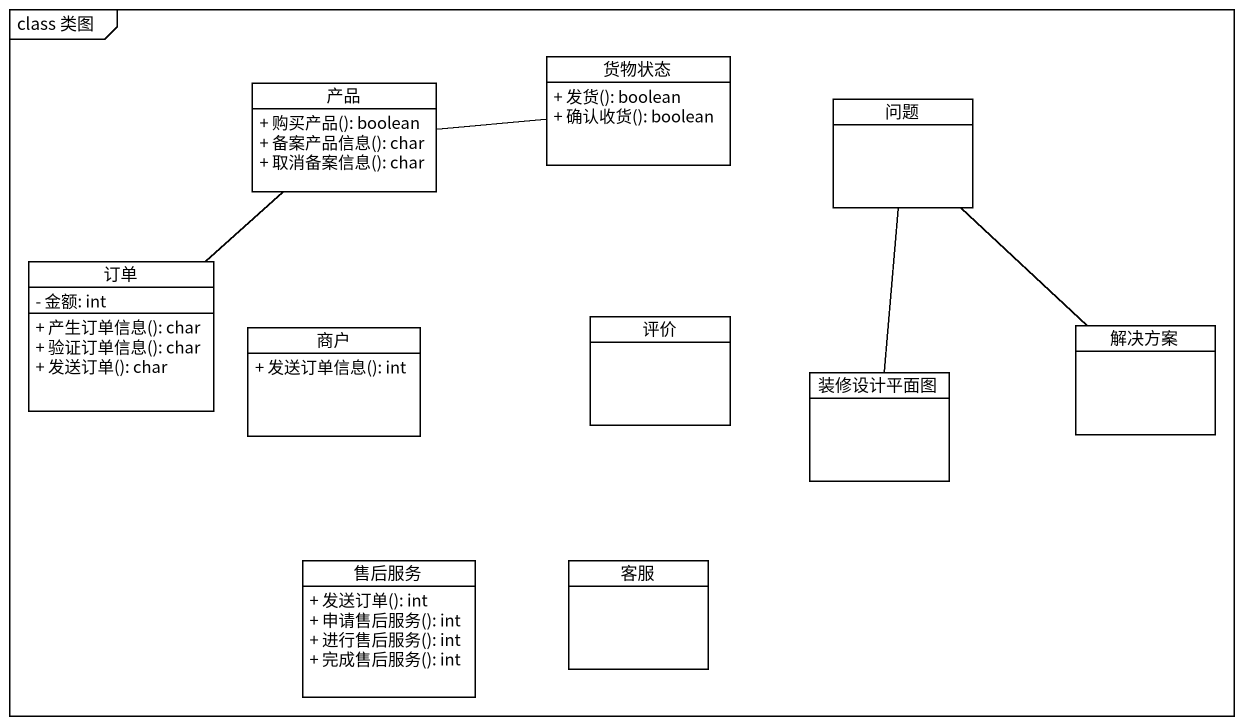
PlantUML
@startuml
mainframe class 类图
hide circle
hide empty members
skinparam classAttributeIconSize 0
class 产品 {
  + 购买产品(): boolean
  + 备案产品信息(): char
  + 取消备案信息(): char
}
class 货物状态 {
  + 发货(): boolean
  + 确认收货(): boolean
}
class 问题
class 订单 {
  - 金额: int
  + 产生订单信息(): char
  + 验证订单信息(): char
  + 发送订单(): char
}
class 评价
class 商户 {
  + 发送订单信息(): int
}
class 装修设计平面图
class 解决方案
class 售后服务 {
  + 发送订单(): int
  + 申请售后服务(): int
  + 进行售后服务(): int
  + 完成售后服务(): int
}
class 客服
产品 -- 订单
货物状态 -left- 产品
问题 -- 装修设计平面图
问题 -- 解决方案
@enduml
